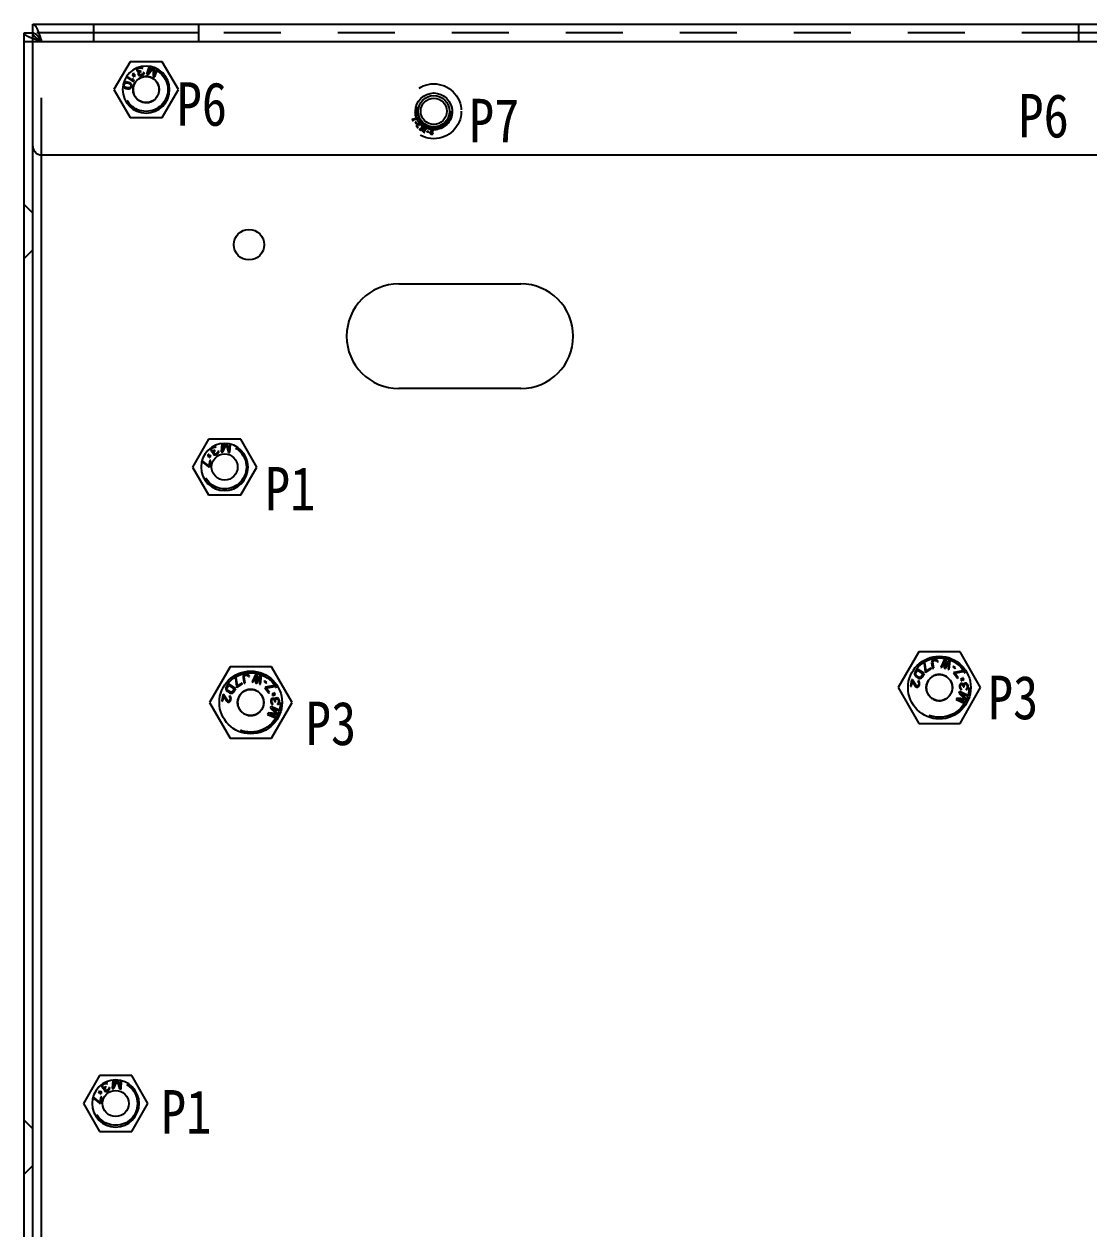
# Model space of a CAD drawing. Header units: millimetres. Extents: x 0 to 1189, y 25 to 866.
# Drawn here: x 159.9 to 282.1, y 464.6 to 602.8 of the extents above; entities that cross this region are included whole.
import ezdxf

# ---------------------------------------------------------------- set-up
doc = ezdxf.new("R2010")
doc.units = ezdxf.units.MM
doc.header["$LTSCALE"] = 65.395
doc.linetypes.add('HIDDEN', pattern=[0.2, 0.1, -0.1])
doc.layers.get('0').update_dxf_attribs({"linetype": 'CONTINUOUS'})
doc.layers.add('02___PRT_ALL_AXES', color=7, linetype='CONTINUOUS')
doc.layers.add('DEFAULT_2', color=8, linetype='HIDDEN')
doc.styles.get("Standard").update_dxf_attribs({"font": 'txt', "width": 0.85})

msp = doc.modelspace()

# ---------------------------------------------------------------- linework, layer by layer
at = {"color": 3, "linetype": 'Continuous'}
for p, q in [((160.902, 588.766), (160.902, 602.766)), ((160.902, 602.766), (572.902, 602.766)), ((167.902, 600.766), (167.902, 602.766)), ((179.902, 602.766), (179.902, 600.766)), ((280.902, 600.766), (280.902, 602.766)), ((159.902, 345.466), (159.902, 601.766)), ((160.902, 600.766), (554.902, 600.766)), ((161.902, 587.766), (572.902, 587.766))]:
    msp.add_line(p, q, dxfattribs=at)
at = {"color": 7, "linetype": 'Continuous'}
for p, q in [((159.902, 601.766), (160.902, 601.766)), ((179.902, 601.766), (167.902, 601.766)), ((292.902, 601.766), (280.902, 601.766)), ((159.902, 600.766), (160.902, 600.766)), ((172.294, 596.955), (172.292, 596.925)), ((172.442, 596.943), (172.294, 596.955)), ((172.376, 597.082), (172.344, 597.055)), ((172.344, 597.055), (172.442, 596.943)), ((172.473, 596.97), (172.376, 597.082)), ((172.482, 597.118), (172.473, 596.97)), ((172.512, 597.116), (172.482, 597.118)), ((172.501, 596.938), (172.512, 597.116)), ((172.825, 597.571), (172.824, 597.504)), ((172.824, 597.504), (172.848, 597.422)), ((172.846, 597.644), (172.825, 597.571)), ((172.893, 597.703), (172.846, 597.644)), ((172.848, 597.422), (172.893, 597.347)), ((172.961, 597.768), (172.893, 597.703)), ((172.893, 597.347), (172.952, 597.298)), ((172.923, 597.534), (172.931, 597.581)), ((172.948, 597.453), (172.923, 597.534)), ((172.931, 597.581), (172.958, 597.634)), ((173.013, 597.383), (172.948, 597.453)), ((172.952, 597.298), (173.064, 597.288)), ((172.958, 597.634), (172.992, 597.666)), ((173.029, 597.81), (172.961, 597.768)), ((173.003, 597.202), (172.981, 597.129)), ((172.981, 597.129), (172.986, 597.042)), ((172.986, 597.042), (172.999, 597.001)), ((172.992, 597.666), (173.085, 597.717)), ((172.999, 597.001), (173.044, 596.926)), ((173.064, 597.288), (173.003, 597.202)), ((173.085, 597.361), (173.013, 597.383)), ((173.085, 597.717), (173.205, 597.753)), ((173.211, 597.377), (173.085, 597.361)), ((173.086, 597.072), (173.101, 597.166)), ((173.098, 597.031), (173.086, 597.072)), ((173.157, 596.983), (173.098, 597.031)), ((173.101, 597.166), (173.128, 597.219)), ((173.128, 597.219), (173.236, 597.296)), ((173.229, 596.96), (173.157, 596.983)), ((173.279, 597.865), (173.2, 597.862)), ((173.205, 597.753), (173.311, 597.764)), ((173.29, 597.401), (173.211, 597.377)), ((173.335, 596.97), (173.229, 596.96)), ((173.236, 597.296), (173.315, 597.32)), ((173.372, 597.849), (173.279, 597.865)), ((173.315, 597.32), (173.29, 597.401)), ((173.311, 597.764), (173.357, 597.755)), ((173.415, 596.994), (173.335, 596.97)), ((173.357, 597.755), (173.409, 597.727)), ((173.444, 597.826), (173.372, 597.849)), ((173.409, 597.727), (173.441, 597.692)), ((173.508, 597.045), (173.415, 596.994)), ((173.441, 597.692), (173.541, 597.723)), ((173.502, 597.778), (173.444, 597.826)), ((173.541, 597.723), (173.502, 597.778)), ((173.555, 597.104), (173.508, 597.045)), ((173.577, 597.177), (173.555, 597.104)), ((173.559, 596.95), (173.626, 597.015)), ((173.676, 597.208), (173.577, 597.177)), ((173.626, 597.015), (173.681, 597.12)), ((173.681, 597.12), (173.676, 597.208)), ((174.253, 597.932), (173.956, 597.026)), ((173.956, 597.026), (174.134, 596.967)), ((174.134, 596.967), (174.709, 597.719)), ((174.378, 597.912), (174.141, 597.189)), ((174.662, 597.845), (174.141, 597.189)), ((174.709, 597.719), (174.728, 596.773)), ((174.854, 596.956), (174.822, 597.793)), ((175.091, 597.679), (174.854, 596.956)), ((174.906, 596.715), (175.203, 597.621)), ((171.268, 595.845), (171.261, 595.719)), ((171.261, 595.719), (171.301, 595.603)), ((171.316, 595.963), (171.268, 595.845)), ((171.301, 595.603), (171.349, 595.528)), ((171.401, 596.05), (171.316, 595.963)), ((171.369, 595.716), (171.371, 595.822)), ((171.397, 595.646), (171.369, 595.716)), ((171.371, 595.822), (171.415, 595.919)), ((171.504, 595.536), (171.397, 595.646)), ((171.477, 596.097), (171.401, 596.05)), ((171.415, 595.919), (171.47, 595.971)), ((171.47, 595.971), (171.613, 596.024)), ((171.569, 596.119), (171.477, 596.097)), ((171.636, 596.126), (171.569, 596.119)), ((171.613, 596.024), (171.742, 596.017)), ((171.624, 596.704), (172.44, 596.13)), ((171.744, 596.123), (171.636, 596.126)), ((172.372, 596.33), (171.693, 596.807)), ((171.742, 596.017), (171.887, 595.984)), ((171.931, 596.081), (171.744, 596.123)), ((171.887, 595.984), (172.007, 595.936)), ((172.03, 596.037), (171.931, 596.081)), ((172.007, 595.936), (172.114, 595.826)), ((172.088, 596.003), (172.03, 596.037)), ((172.162, 595.944), (172.088, 596.003)), ((172.14, 595.65), (172.096, 595.553)), ((172.114, 595.826), (172.142, 595.756)), ((172.142, 595.756), (172.14, 595.65)), ((172.21, 595.869), (172.162, 595.944)), ((172.195, 595.509), (172.243, 595.627)), ((172.25, 595.753), (172.21, 595.869)), ((172.243, 595.627), (172.25, 595.753)), ((172.292, 596.925), (172.47, 596.91)), ((172.322, 596.518), (172.372, 596.33)), ((172.462, 596.42), (172.322, 596.518)), ((172.44, 596.13), (172.511, 596.232)), ((172.47, 596.91), (172.459, 596.732)), ((172.459, 596.732), (172.489, 596.73)), ((172.511, 596.232), (172.462, 596.42)), ((172.489, 596.73), (172.498, 596.878)), ((172.498, 596.878), (172.595, 596.766)), ((172.679, 596.923), (172.501, 596.938)), ((172.627, 596.793), (172.529, 596.906)), ((172.529, 596.906), (172.678, 596.893)), ((172.595, 596.766), (172.627, 596.793)), ((172.678, 596.893), (172.679, 596.923)), ((173.044, 596.926), (173.148, 596.869)), ((173.148, 596.869), (173.24, 596.852)), ((173.24, 596.852), (173.386, 596.874)), ((173.386, 596.874), (173.426, 596.887)), ((173.426, 596.887), (173.559, 596.95)), ((174.728, 596.773), (174.906, 596.715)), ((171.349, 595.528), (171.423, 595.469)), ((171.423, 595.469), (171.481, 595.435)), ((171.481, 595.435), (171.58, 595.391)), ((171.624, 595.488), (171.504, 595.536)), ((171.58, 595.391), (171.767, 595.349)), ((171.769, 595.455), (171.624, 595.488)), ((171.767, 595.349), (171.875, 595.346)), ((171.898, 595.448), (171.769, 595.455)), ((171.875, 595.346), (171.942, 595.353)), ((172.041, 595.501), (171.898, 595.448)), ((171.942, 595.353), (172.034, 595.375)), ((172.034, 595.375), (172.11, 595.422)), ((172.096, 595.553), (172.041, 595.501)), ((172.11, 595.422), (172.195, 595.509)), ((160.902, 344.466), (160.902, 588.766)), ((161.902, 346.466), (161.902, 587.766)), ((202.902, 572.966), (216.902, 572.966)), ((216.902, 560.966), (202.902, 560.966)), ((181.379, 554.176), (181.329, 554.097)), ((181.435, 554.233), (181.379, 554.176)), ((181.434, 554.085), (181.512, 554.157)), ((181.512, 554.157), (181.619, 554.221)), ((181.665, 554.348), (181.588, 554.325)), ((181.619, 554.221), (181.719, 554.257)), ((181.758, 554.354), (181.665, 554.348)), ((181.719, 554.257), (181.766, 554.26)), ((181.833, 554.35), (181.758, 554.354)), ((181.766, 554.26), (181.824, 554.245)), ((181.824, 554.245), (181.864, 554.219)), ((181.902, 554.317), (181.833, 554.35)), ((181.864, 554.219), (181.953, 554.273)), ((181.953, 554.273), (181.902, 554.317)), ((182.593, 554.649), (182.525, 553.698)), ((183.011, 554.664), (182.665, 553.901)), ((182.719, 554.66), (182.665, 553.901)), ((182.712, 553.684), (183.087, 554.553)), ((183.087, 554.553), (183.335, 553.64)), ((183.413, 553.848), (183.178, 554.652)), ((183.467, 554.607), (183.413, 553.848)), ((183.522, 553.626), (183.59, 554.577)), ((181.076, 553.25), (180.929, 553.225)), ((180.929, 553.225), (180.935, 553.196)), ((180.935, 553.196), (181.111, 553.225)), ((180.978, 553.369), (180.954, 553.335)), ((180.954, 553.335), (181.076, 553.25)), ((181.1, 553.284), (180.978, 553.369)), ((181.102, 553.435), (181.073, 553.43)), ((181.073, 553.43), (181.1, 553.284)), ((181.135, 553.259), (181.102, 553.435)), ((181.111, 553.225), (181.144, 553.049)), ((181.311, 553.288), (181.135, 553.259)), ((181.144, 553.049), (181.173, 553.054)), ((181.173, 553.054), (181.146, 553.201)), ((181.146, 553.201), (181.268, 553.115)), ((181.17, 553.235), (181.317, 553.259)), ((181.292, 553.149), (181.17, 553.235)), ((181.268, 553.115), (181.292, 553.149)), ((181.298, 554.028), (181.295, 553.952)), ((181.295, 553.952), (181.31, 553.886)), ((181.329, 554.097), (181.298, 554.028)), ((181.31, 553.886), (181.354, 553.814)), ((181.317, 553.259), (181.311, 553.288)), ((181.354, 553.814), (181.416, 553.751)), ((181.395, 553.987), (181.409, 554.045)), ((181.399, 553.94), (181.395, 553.987)), ((181.443, 553.867), (181.399, 553.94)), ((181.409, 554.045), (181.434, 554.085)), ((181.416, 553.751), (181.484, 553.718)), ((181.523, 553.816), (181.443, 553.867)), ((181.484, 553.718), (181.595, 553.735)), ((181.598, 553.811), (181.523, 553.816)), ((181.557, 553.638), (181.554, 553.561)), ((181.554, 553.561), (181.58, 553.478)), ((181.595, 553.735), (181.557, 553.638)), ((181.58, 553.478), (181.602, 553.441)), ((181.716, 553.858), (181.598, 553.811)), ((181.602, 553.441), (181.664, 553.379)), ((181.661, 553.626), (181.675, 553.684)), ((181.669, 553.531), (181.661, 553.626)), ((181.664, 553.379), (181.779, 553.349)), ((181.691, 553.495), (181.669, 553.531)), ((181.675, 553.684), (181.76, 553.785)), ((181.76, 553.462), (181.691, 553.495)), ((181.788, 553.901), (181.716, 553.858)), ((181.76, 553.785), (181.832, 553.828)), ((181.835, 553.458), (181.76, 553.462)), ((181.779, 553.349), (181.872, 553.356)), ((181.832, 553.828), (181.788, 553.901)), ((181.936, 553.493), (181.835, 553.458)), ((181.872, 553.356), (182.008, 553.413)), ((182.007, 553.536), (181.936, 553.493)), ((182.085, 553.608), (182.007, 553.536)), ((182.008, 553.413), (182.044, 553.434)), ((182.044, 553.434), (182.158, 553.527)), ((182.117, 553.677), (182.085, 553.608)), ((182.12, 553.753), (182.117, 553.677)), ((182.209, 553.806), (182.12, 553.753)), ((182.158, 553.527), (182.208, 553.607)), ((182.208, 553.607), (182.235, 553.723)), ((182.235, 553.723), (182.209, 553.806)), ((182.525, 553.698), (182.712, 553.684)), ((183.335, 553.64), (183.522, 553.626)), ((180.277, 552.598), (181.058, 551.996)), ((181.085, 552.118), (180.308, 552.716)), ((181.058, 551.996), (181.161, 551.972)), ((181.222, 552.728), (181.085, 552.118)), ((181.161, 551.972), (181.325, 552.704)), ((181.325, 552.704), (181.222, 552.728)), ((263.249, 529.527), (263.144, 529.459)), ((263.144, 529.459), (263.28, 528.483)), ((263.385, 528.551), (263.249, 529.527)), ((264.017, 529.623), (264.015, 529.515)), ((264.015, 529.515), (264.131, 528.865)), ((264.043, 529.714), (264.017, 529.623)), ((264.11, 529.813), (264.043, 529.714)), ((264.185, 529.869), (264.11, 529.813)), ((264.138, 529.537), (264.144, 529.624)), ((264.254, 528.887), (264.138, 529.537)), ((264.144, 529.624), (264.174, 529.694)), ((264.174, 529.694), (264.228, 529.747)), ((264.284, 529.908), (264.185, 529.869)), ((264.228, 529.747), (264.306, 529.783)), ((264.366, 529.923), (264.284, 529.908)), ((264.306, 529.783), (264.388, 529.797)), ((264.472, 529.92), (264.366, 529.923)), ((264.388, 529.797), (264.474, 529.791)), ((264.562, 529.893), (264.472, 529.92)), ((264.474, 529.791), (264.543, 529.76)), ((264.543, 529.76), (264.595, 529.704)), ((264.659, 529.824), (264.562, 529.893)), ((264.595, 529.704), (264.631, 529.624)), ((264.631, 529.624), (264.754, 529.646)), ((264.714, 529.747), (264.659, 529.824)), ((264.754, 529.646), (264.714, 529.747)), ((265.484, 529.932), (265.05, 529.015)), ((265.171, 528.981), (265.5, 529.684)), ((265.5, 529.684), (265.451, 528.901)), ((265.644, 529.886), (265.484, 529.932)), ((265.644, 529.886), (265.584, 529.063)), ((265.965, 529.795), (265.584, 529.063)), ((265.611, 528.856), (265.981, 529.547)), ((265.981, 529.547), (265.892, 528.776)), ((266.125, 529.749), (265.965, 529.795)), ((266.012, 528.742), (266.125, 529.749)), ((185.017, 527.923), (185.015, 527.815)), ((185.043, 528.014), (185.017, 527.923)), ((185.11, 528.113), (185.043, 528.014)), ((185.185, 528.169), (185.11, 528.113)), ((185.138, 527.837), (185.144, 527.924)), ((185.144, 527.924), (185.174, 527.994)), ((185.174, 527.994), (185.228, 528.047)), ((185.284, 528.208), (185.185, 528.169)), ((185.228, 528.047), (185.306, 528.083)), ((185.366, 528.223), (185.284, 528.208)), ((185.306, 528.083), (185.388, 528.097)), ((185.472, 528.22), (185.366, 528.223)), ((185.388, 528.097), (185.474, 528.091)), ((185.562, 528.193), (185.472, 528.22)), ((185.474, 528.091), (185.543, 528.06)), ((185.543, 528.06), (185.595, 528.004)), ((185.659, 528.124), (185.562, 528.193)), ((185.595, 528.004), (185.631, 527.924)), ((185.631, 527.924), (185.754, 527.946)), ((185.714, 528.047), (185.659, 528.124)), ((185.754, 527.946), (185.714, 528.047)), ((186.484, 528.232), (186.05, 527.315)), ((186.171, 527.281), (186.5, 527.984)), ((186.5, 527.984), (186.451, 527.201)), ((186.644, 528.186), (186.484, 528.232)), ((186.644, 528.186), (186.584, 527.363)), ((186.965, 528.095), (186.584, 527.363)), ((187.125, 528.049), (186.965, 528.095)), ((187.012, 527.042), (187.125, 528.049)), ((262.056, 528.306), (262.046, 528.213)), ((262.046, 528.213), (262.072, 528.096)), ((262.096, 528.404), (262.056, 528.306)), ((262.072, 528.096), (262.12, 528.015)), ((262.37, 528.823), (262.096, 528.404)), ((262.12, 528.015), (262.198, 527.939)), ((262.175, 528.253), (262.203, 528.334)), ((262.176, 528.177), (262.175, 528.253)), ((262.207, 528.108), (262.176, 528.177)), ((262.198, 527.939), (262.465, 527.764)), ((262.203, 528.334), (262.408, 528.648)), ((262.266, 528.044), (262.207, 528.108)), ((262.533, 527.869), (262.266, 528.044)), ((263.206, 528.275), (262.37, 528.823)), ((262.408, 528.648), (263.031, 528.24)), ((262.616, 527.84), (262.533, 527.869)), ((262.762, 527.868), (262.692, 527.839)), ((262.826, 527.927), (262.762, 527.868)), ((263.031, 528.24), (262.826, 527.927)), ((262.932, 527.857), (263.206, 528.275)), ((263.28, 528.483), (263.338, 528.394)), ((263.338, 528.394), (263.967, 528.801)), ((263.91, 528.89), (263.385, 528.551)), ((263.967, 528.801), (263.91, 528.89)), ((264.131, 528.865), (264.254, 528.887)), ((265.05, 529.015), (265.171, 528.981)), ((265.451, 528.901), (265.611, 528.856)), ((265.892, 528.776), (266.012, 528.742)), ((266.511, 529.128), (266.449, 529.042)), ((266.449, 529.042), (266.686, 528.872)), ((266.748, 528.958), (266.511, 529.128)), ((266.606, 528.407), (266.52, 528.343)), ((266.52, 528.343), (266.969, 527.742)), ((267.571, 528.608), (266.606, 528.407)), ((266.68, 528.307), (267.646, 528.508)), ((267.054, 527.806), (266.68, 528.307)), ((266.686, 528.872), (266.748, 528.958)), ((267.646, 528.508), (267.571, 528.608)), ((183.056, 526.606), (183.046, 526.513)), ((183.046, 526.513), (183.072, 526.396)), ((183.096, 526.704), (183.056, 526.606)), ((183.37, 527.123), (183.096, 526.704)), ((183.175, 526.553), (183.203, 526.634)), ((183.176, 526.477), (183.175, 526.553)), ((183.203, 526.634), (183.408, 526.948)), ((184.206, 526.575), (183.37, 527.123)), ((183.408, 526.948), (184.031, 526.54)), ((184.031, 526.54), (183.826, 526.227)), ((183.932, 526.157), (184.206, 526.575)), ((184.249, 527.827), (184.144, 527.759)), ((184.144, 527.759), (184.28, 526.783)), ((184.385, 526.851), (184.249, 527.827)), ((184.28, 526.783), (184.338, 526.694)), ((184.338, 526.694), (184.967, 527.101)), ((184.91, 527.19), (184.385, 526.851)), ((184.967, 527.101), (184.91, 527.19)), ((185.015, 527.815), (185.131, 527.165)), ((185.131, 527.165), (185.254, 527.187)), ((185.254, 527.187), (185.138, 527.837)), ((186.05, 527.315), (186.171, 527.281)), ((186.451, 527.201), (186.611, 527.156)), ((186.611, 527.156), (186.981, 527.847)), ((186.981, 527.847), (186.892, 527.076)), ((186.892, 527.076), (187.012, 527.042)), ((187.511, 527.428), (187.449, 527.342)), ((187.449, 527.342), (187.686, 527.172)), ((187.748, 527.258), (187.511, 527.428)), ((187.606, 526.707), (187.52, 526.643)), ((187.52, 526.643), (187.969, 526.042)), ((188.571, 526.908), (187.606, 526.707)), ((187.68, 526.607), (188.646, 526.808)), ((188.054, 526.106), (187.68, 526.607)), ((187.686, 527.172), (187.748, 527.258)), ((188.646, 526.808), (188.571, 526.908)), ((261.707, 527.572), (261.585, 526.832)), ((261.585, 526.832), (261.69, 526.815)), ((261.69, 526.815), (261.785, 527.39)), ((261.812, 527.555), (261.707, 527.572)), ((261.785, 527.39), (262.162, 526.8)), ((262.242, 526.893), (261.812, 527.555)), ((262.162, 526.8), (262.218, 526.749)), ((262.218, 526.749), (262.299, 526.715)), ((262.319, 526.838), (262.242, 526.893)), ((262.299, 526.715), (262.341, 526.708)), ((262.361, 526.831), (262.319, 526.838)), ((262.341, 526.708), (262.428, 526.714)), ((262.431, 526.862), (262.361, 526.831)), ((262.428, 526.714), (262.526, 526.783)), ((262.483, 526.917), (262.431, 526.862)), ((262.459, 527.427), (262.442, 527.324)), ((262.442, 527.324), (262.499, 527.273)), ((262.54, 527.393), (262.459, 527.427)), ((262.465, 527.764), (262.565, 527.723)), ((262.521, 527.016), (262.483, 526.917)), ((262.499, 527.273), (262.53, 527.204)), ((262.534, 527.098), (262.521, 527.016)), ((262.526, 526.783), (262.581, 526.858)), ((262.53, 527.204), (262.534, 527.098)), ((262.61, 527.297), (262.54, 527.393)), ((262.565, 527.723), (262.659, 527.712)), ((262.581, 526.858), (262.623, 526.978)), ((262.639, 527.208), (262.61, 527.297)), ((262.692, 527.839), (262.616, 527.84)), ((262.623, 526.978), (262.636, 527.06)), ((262.636, 527.06), (262.639, 527.208)), ((262.659, 527.712), (262.776, 527.735)), ((262.776, 527.735), (262.857, 527.781)), ((262.857, 527.781), (262.932, 527.857)), ((266.969, 527.742), (267.054, 527.806)), ((267.214, 526.934), (267.199, 526.788)), ((267.199, 526.788), (267.201, 526.746)), ((267.201, 526.746), (267.229, 526.601)), ((267.253, 527.02), (267.214, 526.934)), ((267.229, 526.601), (267.275, 526.52)), ((267.334, 527.107), (267.253, 527.02)), ((267.275, 526.52), (267.363, 526.441)), ((267.304, 526.813), (267.321, 526.918)), ((267.308, 526.73), (267.304, 526.813)), ((267.334, 526.627), (267.308, 526.73)), ((267.321, 526.918), (267.361, 526.983)), ((267.418, 527.131), (267.334, 527.107)), ((267.379, 526.566), (267.334, 526.627)), ((267.481, 527.613), (267.341, 527.562)), ((267.341, 527.562), (267.355, 527.523)), ((267.358, 527.701), (267.345, 527.674)), ((267.345, 527.674), (267.481, 527.613)), ((267.355, 527.523), (267.495, 527.574)), ((267.521, 527.628), (267.358, 527.701)), ((267.361, 526.983), (267.423, 527.027)), ((267.445, 526.528), (267.379, 526.566)), ((267.461, 527.133), (267.418, 527.131)), ((267.423, 527.027), (267.465, 527.029)), ((267.495, 527.574), (267.431, 527.44)), ((267.431, 527.44), (267.458, 527.427)), ((267.449, 526.423), (267.445, 526.528)), ((267.458, 527.427), (267.535, 527.589)), ((267.547, 527.116), (267.461, 527.133)), ((267.465, 527.029), (267.552, 526.991)), ((267.597, 527.789), (267.521, 527.628)), ((267.535, 527.589), (267.698, 527.515)), ((267.612, 527.077), (267.547, 527.116)), ((267.552, 526.991), (267.597, 526.951)), ((267.561, 527.642), (267.624, 527.777)), ((267.7, 527.694), (267.561, 527.642)), ((267.575, 527.603), (267.715, 527.655)), ((267.711, 527.542), (267.575, 527.603)), ((267.624, 527.777), (267.597, 527.789)), ((267.597, 526.951), (267.645, 526.828)), ((267.68, 526.997), (267.612, 527.077)), ((267.645, 526.828), (267.648, 526.745)), ((267.648, 526.745), (267.733, 526.749)), ((267.718, 527.102), (267.68, 526.997)), ((267.698, 527.515), (267.711, 527.542)), ((267.715, 527.655), (267.7, 527.694)), ((267.78, 527.147), (267.718, 527.102)), ((267.73, 526.832), (267.745, 526.958)), ((267.733, 526.749), (267.73, 526.832)), ((267.745, 526.958), (267.785, 527.022)), ((267.864, 527.171), (267.78, 527.147)), ((267.785, 527.022), (267.868, 527.067)), ((267.949, 527.175), (267.864, 527.171)), ((267.868, 527.067), (267.953, 527.071)), ((268.013, 527.157), (267.949, 527.175)), ((267.953, 527.071), (267.997, 527.052)), ((268.019, 526.553), (267.977, 526.53)), ((267.977, 526.53), (267.982, 526.426)), ((267.997, 527.052), (268.041, 527.012)), ((268.079, 527.118), (268.013, 527.157)), ((268.059, 526.596), (268.019, 526.553)), ((268.041, 527.012), (268.064, 526.972)), ((268.044, 526.45), (268.106, 526.494)), ((268.079, 526.639), (268.059, 526.596)), ((268.064, 526.972), (268.09, 526.869)), ((268.124, 527.058), (268.079, 527.118)), ((268.095, 526.744), (268.079, 526.639)), ((268.09, 526.869), (268.095, 526.744)), ((268.106, 526.494), (268.146, 526.558)), ((268.17, 526.976), (268.124, 527.058)), ((268.146, 526.558), (268.185, 526.643)), ((268.195, 526.894), (268.17, 526.976)), ((268.185, 526.643), (268.203, 526.728)), ((268.203, 526.728), (268.195, 526.894)), ((182.707, 525.872), (182.585, 525.132)), ((182.585, 525.132), (182.69, 525.115)), ((182.69, 525.115), (182.785, 525.69)), ((182.812, 525.855), (182.707, 525.872)), ((182.785, 525.69), (183.162, 525.1)), ((183.242, 525.193), (182.812, 525.855)), ((183.072, 526.396), (183.12, 526.315)), ((183.12, 526.315), (183.198, 526.239)), ((183.162, 525.1), (183.218, 525.049)), ((183.207, 526.408), (183.176, 526.477)), ((183.198, 526.239), (183.465, 526.064)), ((183.266, 526.344), (183.207, 526.408)), ((183.319, 525.138), (183.242, 525.193)), ((183.533, 526.169), (183.266, 526.344)), ((183.361, 525.131), (183.319, 525.138)), ((183.431, 525.162), (183.361, 525.131)), ((183.483, 525.217), (183.431, 525.162)), ((183.459, 525.727), (183.442, 525.624)), ((183.442, 525.624), (183.499, 525.573)), ((183.54, 525.693), (183.459, 525.727)), ((183.465, 526.064), (183.565, 526.023)), ((183.521, 525.316), (183.483, 525.217)), ((183.499, 525.573), (183.53, 525.504)), ((183.534, 525.398), (183.521, 525.316)), ((183.526, 525.083), (183.581, 525.158)), ((183.53, 525.504), (183.534, 525.398)), ((183.616, 526.14), (183.533, 526.169)), ((183.61, 525.597), (183.54, 525.693)), ((183.565, 526.023), (183.659, 526.012)), ((183.581, 525.158), (183.623, 525.278)), ((183.639, 525.508), (183.61, 525.597)), ((183.692, 526.139), (183.616, 526.14)), ((183.623, 525.278), (183.636, 525.36)), ((183.636, 525.36), (183.639, 525.508)), ((183.659, 526.012), (183.776, 526.035)), ((183.762, 526.168), (183.692, 526.139)), ((183.826, 526.227), (183.762, 526.168)), ((183.776, 526.035), (183.857, 526.081)), ((183.857, 526.081), (183.932, 526.157)), ((187.969, 526.042), (188.054, 526.106)), ((188.214, 525.234), (188.199, 525.088)), ((188.253, 525.32), (188.214, 525.234)), ((188.334, 525.407), (188.253, 525.32)), ((188.304, 525.113), (188.321, 525.218)), ((188.308, 525.03), (188.304, 525.113)), ((188.321, 525.218), (188.361, 525.283)), ((188.418, 525.431), (188.334, 525.407)), ((188.481, 525.913), (188.341, 525.862)), ((188.341, 525.862), (188.355, 525.823)), ((188.358, 526.001), (188.345, 525.974)), ((188.345, 525.974), (188.481, 525.913)), ((188.355, 525.823), (188.495, 525.874)), ((188.521, 525.928), (188.358, 526.001)), ((188.361, 525.283), (188.423, 525.327)), ((188.461, 525.433), (188.418, 525.431)), ((188.423, 525.327), (188.465, 525.329)), ((188.495, 525.874), (188.431, 525.74)), ((188.431, 525.74), (188.458, 525.727)), ((188.458, 525.727), (188.535, 525.889)), ((188.547, 525.416), (188.461, 525.433)), ((188.465, 525.329), (188.552, 525.291)), ((188.597, 526.089), (188.521, 525.928)), ((188.535, 525.889), (188.698, 525.815)), ((188.612, 525.377), (188.547, 525.416)), ((188.552, 525.291), (188.597, 525.251)), ((188.561, 525.942), (188.624, 526.077)), ((188.7, 525.994), (188.561, 525.942)), ((188.575, 525.903), (188.715, 525.955)), ((188.711, 525.842), (188.575, 525.903)), ((188.624, 526.077), (188.597, 526.089)), ((188.597, 525.251), (188.645, 525.128)), ((188.68, 525.297), (188.612, 525.377)), ((188.645, 525.128), (188.648, 525.045)), ((188.718, 525.402), (188.68, 525.297)), ((188.698, 525.815), (188.711, 525.842)), ((188.715, 525.955), (188.7, 525.994)), ((188.78, 525.447), (188.718, 525.402)), ((188.73, 525.132), (188.745, 525.258)), ((188.733, 525.049), (188.73, 525.132)), ((188.745, 525.258), (188.785, 525.322)), ((188.864, 525.471), (188.78, 525.447)), ((188.785, 525.322), (188.868, 525.367)), ((188.949, 525.475), (188.864, 525.471)), ((188.868, 525.367), (188.953, 525.371)), ((189.013, 525.457), (188.949, 525.475)), ((188.953, 525.371), (188.997, 525.352)), ((188.997, 525.352), (189.041, 525.312)), ((189.079, 525.418), (189.013, 525.457)), ((189.041, 525.312), (189.064, 525.272)), ((189.064, 525.272), (189.09, 525.169)), ((189.124, 525.358), (189.079, 525.418)), ((189.09, 525.169), (189.095, 525.044)), ((189.17, 525.276), (189.124, 525.358)), ((189.195, 525.194), (189.17, 525.276)), ((189.203, 525.028), (189.195, 525.194)), ((266.888, 525.465), (266.813, 525.293)), ((266.813, 525.293), (267.731, 524.895)), ((267.832, 525.396), (266.888, 525.465)), ((267.781, 525.01), (267.058, 525.323)), ((267.058, 525.323), (267.897, 525.277)), ((267.211, 526.21), (267.137, 526.038)), ((267.137, 526.038), (267.832, 525.396)), ((268.129, 525.812), (267.211, 526.21)), ((267.963, 525.43), (267.357, 526.011)), ((268.079, 525.698), (267.357, 526.011)), ((267.363, 526.441), (267.449, 526.423)), ((267.897, 525.277), (267.963, 525.43)), ((267.982, 526.426), (268.044, 526.45)), ((268.079, 525.698), (268.129, 525.812)), ((183.218, 525.049), (183.299, 525.015)), ((183.299, 525.015), (183.341, 525.008)), ((183.341, 525.008), (183.428, 525.014)), ((183.428, 525.014), (183.526, 525.083)), ((187.888, 523.765), (187.813, 523.593)), ((188.832, 523.696), (187.888, 523.765)), ((188.211, 524.51), (188.137, 524.338)), ((188.137, 524.338), (188.832, 523.696)), ((188.199, 525.088), (188.201, 525.046)), ((188.201, 525.046), (188.229, 524.901)), ((189.129, 524.112), (188.211, 524.51)), ((188.229, 524.901), (188.275, 524.82)), ((188.275, 524.82), (188.363, 524.741)), ((188.334, 524.927), (188.308, 525.03)), ((188.379, 524.866), (188.334, 524.927)), ((188.963, 523.73), (188.357, 524.311)), ((189.079, 523.998), (188.357, 524.311)), ((188.363, 524.741), (188.449, 524.723)), ((188.445, 524.828), (188.379, 524.866)), ((188.449, 524.723), (188.445, 524.828)), ((188.648, 525.045), (188.733, 525.049)), ((188.897, 523.577), (188.963, 523.73)), ((189.019, 524.853), (188.977, 524.83)), ((188.977, 524.83), (188.982, 524.726)), ((188.982, 524.726), (189.044, 524.75)), ((189.059, 524.896), (189.019, 524.853)), ((189.044, 524.75), (189.106, 524.794)), ((189.079, 524.939), (189.059, 524.896)), ((189.095, 525.044), (189.079, 524.939)), ((189.079, 523.998), (189.129, 524.112)), ((189.106, 524.794), (189.146, 524.858)), ((189.146, 524.858), (189.185, 524.943)), ((189.185, 524.943), (189.203, 525.028)), ((267.731, 524.895), (267.781, 525.01)), ((187.813, 523.593), (188.731, 523.195)), ((188.781, 523.31), (188.058, 523.623)), ((188.058, 523.623), (188.897, 523.577)), ((188.731, 523.195), (188.781, 523.31)), ((168.798, 481.028), (168.795, 480.952)), ((168.795, 480.952), (168.81, 480.886)), ((168.829, 481.097), (168.798, 481.028)), ((168.81, 480.886), (168.854, 480.814)), ((168.879, 481.176), (168.829, 481.097)), ((168.935, 481.233), (168.879, 481.176)), ((168.895, 480.987), (168.909, 481.045)), ((168.899, 480.94), (168.895, 480.987)), ((168.943, 480.867), (168.899, 480.94)), ((168.909, 481.045), (168.934, 481.085)), ((168.934, 481.085), (169.012, 481.157)), ((169.012, 481.157), (169.119, 481.221)), ((169.165, 481.348), (169.088, 481.325)), ((169.119, 481.221), (169.219, 481.257)), ((169.258, 481.354), (169.165, 481.348)), ((169.288, 480.901), (169.216, 480.858)), ((169.219, 481.257), (169.266, 481.26)), ((169.333, 481.35), (169.258, 481.354)), ((169.266, 481.26), (169.324, 481.245)), ((169.332, 480.828), (169.288, 480.901)), ((169.324, 481.245), (169.364, 481.219)), ((169.402, 481.317), (169.333, 481.35)), ((169.364, 481.219), (169.453, 481.273)), ((169.453, 481.273), (169.402, 481.317)), ((170.093, 481.649), (170.025, 480.698)), ((170.511, 481.664), (170.165, 480.901)), ((170.219, 481.66), (170.165, 480.901)), ((170.212, 480.684), (170.587, 481.553)), ((170.587, 481.553), (170.835, 480.64)), ((170.913, 480.848), (170.678, 481.652)), ((170.967, 481.607), (170.913, 480.848)), ((171.022, 480.626), (171.09, 481.577)), ((167.777, 479.598), (168.558, 478.996)), ((168.585, 479.118), (167.808, 479.716)), ((168.576, 480.25), (168.429, 480.225)), ((168.429, 480.225), (168.435, 480.196)), ((168.435, 480.196), (168.611, 480.225)), ((168.478, 480.369), (168.454, 480.335)), ((168.454, 480.335), (168.576, 480.25)), ((168.6, 480.284), (168.478, 480.369)), ((168.602, 480.435), (168.573, 480.43)), ((168.573, 480.43), (168.6, 480.284)), ((168.722, 479.728), (168.585, 479.118)), ((168.635, 480.259), (168.602, 480.435)), ((168.611, 480.225), (168.644, 480.049)), ((168.811, 480.288), (168.635, 480.259)), ((168.644, 480.049), (168.673, 480.054)), ((168.673, 480.054), (168.646, 480.201)), ((168.646, 480.201), (168.768, 480.115)), ((168.661, 478.972), (168.825, 479.704)), ((168.67, 480.235), (168.817, 480.259)), ((168.792, 480.149), (168.67, 480.235)), ((168.825, 479.704), (168.722, 479.728)), ((168.768, 480.115), (168.792, 480.149)), ((168.817, 480.259), (168.811, 480.288)), ((168.854, 480.814), (168.916, 480.751)), ((168.916, 480.751), (168.984, 480.718)), ((169.023, 480.816), (168.943, 480.867)), ((168.984, 480.718), (169.095, 480.735)), ((169.098, 480.811), (169.023, 480.816)), ((169.057, 480.638), (169.054, 480.561)), ((169.054, 480.561), (169.08, 480.478)), ((169.095, 480.735), (169.057, 480.638)), ((169.08, 480.478), (169.102, 480.441)), ((169.216, 480.858), (169.098, 480.811)), ((169.102, 480.441), (169.164, 480.379)), ((169.161, 480.626), (169.175, 480.684)), ((169.169, 480.531), (169.161, 480.626)), ((169.164, 480.379), (169.279, 480.349)), ((169.191, 480.495), (169.169, 480.531)), ((169.175, 480.684), (169.26, 480.785)), ((169.26, 480.462), (169.191, 480.495)), ((169.26, 480.785), (169.332, 480.828)), ((169.335, 480.458), (169.26, 480.462)), ((169.279, 480.349), (169.372, 480.356)), ((169.436, 480.493), (169.335, 480.458)), ((169.372, 480.356), (169.508, 480.413)), ((169.507, 480.536), (169.436, 480.493)), ((169.585, 480.608), (169.507, 480.536)), ((169.508, 480.413), (169.544, 480.434)), ((169.544, 480.434), (169.658, 480.527)), ((169.617, 480.677), (169.585, 480.608)), ((169.62, 480.753), (169.617, 480.677)), ((169.709, 480.806), (169.62, 480.753)), ((169.658, 480.527), (169.708, 480.607)), ((169.708, 480.607), (169.735, 480.723)), ((169.735, 480.723), (169.709, 480.806)), ((170.025, 480.698), (170.212, 480.684)), ((170.835, 480.64), (171.022, 480.626)), ((168.558, 478.996), (168.661, 478.972))]:
    msp.add_line(p, q, dxfattribs=at)
at = {"color": 3, "linetype": 'Continuous'}
msp.add_circle((206.902, 592.766), 2.1, dxfattribs=at)
at = {"color": 7, "linetype": 'Continuous'}
for centre, radius in [((206.902, 592.766), 1.8), ((206.902, 592.766), 1.5), ((185.702, 577.466), 1.75), ((182.902, 551.966), 1.5), ((170.402, 478.966), 1.5)]:
    msp.add_circle(centre, radius, dxfattribs=at)
for centre, radius, start, end in [((173.902, 595.255), 2.7, 0, 180), ((202.902, 566.966), 6, 90, 270), ((216.902, 566.966), 6, 270, 90), ((182.902, 551.966), 2.7, 0, 180), ((264.902, 526.666), 1.5, 153.3953, 204.72435), ((264.902, 526.666), 1.5, 333.3953, 24.72435), ((185.902, 524.966), 1.5, 153.3953, 204.72435), ((185.902, 524.966), 1.5, 333.3953, 24.72435), ((170.402, 478.966), 2.7, 0, 180)]:
    msp.add_arc(centre, radius, start, end, dxfattribs=at)
at = {"color": 3, "linetype": 'Continuous'}
for centre, radius, start, end in [((173.902, 595.255), 1.5, 153.22608, 205.35881), ((173.902, 595.255), 1.5, 76.64003, 101.99645), ((173.902, 595.255), 1.5, 333.22608, 25.35881), ((173.902, 595.255), 1.5, 256.64003, 281.99645), ((161.902, 588.766), 1, 180, 270)]:
    msp.add_arc(centre, radius, start, end, dxfattribs=at)
at = {"layer": '02___PRT_ALL_AXES', "color": 7, "linetype": 'Continuous'}
for centre, radius in [((173.902, 595.255), 1.5), ((182.902, 551.966), 1.5), ((264.902, 526.666), 3.6), ((185.902, 524.966), 3.6), ((264.902, 526.666), 1.5), ((185.902, 524.966), 1.5), ((170.402, 478.966), 1.5)]:
    msp.add_circle(centre, radius, dxfattribs=at)
for centre in [(173.902, 595.255), (182.902, 551.966), (170.402, 478.966)]:
    msp.add_arc(centre, 2.7, 180, 360, dxfattribs=at)
at = {"layer": 'DEFAULT_2', "color": 8, "linetype": 'HIDDEN'}
for p, q in [((167.902, 601.766), (160.902, 601.766)), ((280.902, 601.766), (179.902, 601.766)), ((161.902, 587.766), (161.902, 600.766)), ((172.055, 598.455), (170.207, 595.255)), ((175.75, 598.455), (172.055, 598.455)), ((177.597, 595.255), (175.75, 598.455)), ((170.207, 595.255), (172.055, 592.055)), ((175.75, 592.055), (177.597, 595.255)), ((172.055, 592.055), (175.75, 592.055)), ((204.44, 591.882), (204.427, 591.876)), ((204.463, 591.846), (204.44, 591.882)), ((204.508, 591.679), (204.522, 591.685)), ((204.991, 592.03), (204.509, 591.83)), ((204.522, 591.685), (204.511, 591.732)), ((204.532, 591.775), (204.946, 591.947)), ((204.788, 591.568), (204.755, 591.548)), ((204.755, 591.548), (204.869, 591.365)), ((204.902, 591.385), (204.788, 591.568)), ((204.946, 591.947), (204.923, 591.82)), ((204.923, 591.82), (204.944, 591.815)), ((205.002, 592.003), (204.991, 592.03)), ((204.869, 591.365), (204.902, 591.385)), ((205.096, 590.902), (205.103, 590.919)), ((205.193, 591.15), (205.213, 591.154)), ((205.235, 590.72), (205.228, 590.708)), ((205.309, 590.693), (205.235, 590.72)), ((205.571, 591.077), (205.358, 590.723)), ((205.371, 591.208), (205.389, 591.202)), ((205.415, 590.682), (205.634, 591.045)), ((205.458, 590.586), (205.417, 590.623)), ((205.45, 590.573), (205.458, 590.586)), ((205.524, 591.198), (205.517, 591.186)), ((205.517, 591.186), (205.559, 591.147)), ((205.634, 591.045), (205.548, 590.509)), ((205.548, 590.509), (206.036, 590.849)), ((205.595, 590.629), (205.671, 591.11)), ((206.001, 590.911), (205.595, 590.629)), ((205.67, 590.458), (205.663, 590.445)), ((205.747, 590.422), (205.67, 590.458)), ((206.036, 590.849), (205.793, 590.447)), ((205.816, 590.434), (206.064, 590.845)), ((205.872, 590.336), (205.834, 590.37)), ((205.864, 590.324), (205.872, 590.336)), ((206.064, 590.845), (206.14, 590.811)), ((206.112, 590.469), (206.1, 590.432)), ((206.1, 590.432), (206.307, 590.369)), ((206.318, 590.407), (206.112, 590.469)), ((206.14, 590.811), (206.147, 590.823)), ((206.307, 590.369), (206.318, 590.407)), ((206.539, 590.706), (206.532, 590.602)), ((206.544, 590.601), (206.532, 590.602)), ((206.798, 590.302), (206.811, 590.301)), ((206.806, 590.165), (206.811, 590.301)), ((159.902, 582.066), (160.902, 581.066)), ((160.902, 576.866), (159.902, 575.866)), ((181.055, 555.166), (179.207, 551.966)), ((184.75, 555.166), (181.055, 555.166)), ((186.597, 551.966), (184.75, 555.166)), ((179.207, 551.966), (181.055, 548.766)), ((184.75, 548.766), (186.597, 551.966)), ((181.055, 548.766), (184.75, 548.766)), ((262.535, 530.766), (260.168, 526.666)), ((267.269, 530.766), (262.535, 530.766)), ((269.636, 526.666), (267.269, 530.766)), ((183.535, 529.066), (181.168, 524.966)), ((188.269, 529.066), (183.535, 529.066)), ((190.636, 524.966), (188.269, 529.066)), ((260.168, 526.666), (262.535, 522.566)), ((267.269, 522.566), (269.636, 526.666)), ((181.168, 524.966), (183.535, 520.866)), ((188.269, 520.866), (190.636, 524.966)), ((262.535, 522.566), (267.269, 522.566)), ((183.535, 520.866), (188.269, 520.866)), ((168.555, 482.166), (166.707, 478.966)), ((172.25, 482.166), (168.555, 482.166)), ((174.097, 478.966), (172.25, 482.166)), ((166.707, 478.966), (168.555, 475.766)), ((172.25, 475.766), (174.097, 478.966)), ((159.902, 477.066), (160.902, 476.066)), ((168.555, 475.766), (172.25, 475.766)), ((160.902, 471.866), (159.902, 470.866))]:
    msp.add_line(p, q, dxfattribs=at)
for centre, radius in [((173.902, 595.255), 2.5), ((206.902, 592.766), 3.15), ((206.902, 592.766), 2.125), ((206.902, 592.766), 1.9), ((182.902, 551.966), 2.5), ((264.902, 526.666), 3.4), ((185.902, 524.966), 3.4), ((170.402, 478.966), 2.5)]:
    msp.add_circle(centre, radius, dxfattribs=at)
for centre, radius, start, end in [((173.902, 595.255), 1.5, 101.99645, 153.22608), ((173.902, 595.255), 1.5, 25.35881, 76.64003), ((173.902, 595.255), 1.5, 205.35881, 256.64003), ((173.902, 595.255), 1.5, 281.99645, 333.22608), ((206.335, 592.385), 1.438, 238.91018, 242.46334), ((264.902, 526.666), 1.5, 24.72435, 153.3953), ((185.902, 524.966), 1.5, 24.72435, 153.3953), ((264.902, 526.666), 1.5, 204.72435, 333.3953), ((185.902, 524.966), 1.5, 204.72435, 333.3953)]:
    msp.add_arc(centre, radius, start, end, dxfattribs=at)
for points, knots in [([(160.902, 602.766), (161, 602.766), (161.228, 602.566), (161.544, 601.888), (161.751, 601.243), (161.902, 600.766)], [0, 0, 0, 0, 0.1276421, 0.3458801, 1, 1, 1, 1]), ([(161.902, 600.766), (161.426, 600.918), (160.78, 601.124), (160.102, 601.44), (159.902, 601.669), (159.902, 601.766)], [0, 0, 0, 0, 0.65412, 0.8723579, 1, 1, 1, 1]), ([(160.902, 601.766), (160.985, 601.766), (161.099, 601.728), (161.194, 601.664), (161.219, 601.645)], [0, 0, 0, 0, 0.7225292, 1, 1, 1, 1]), ([(161.246, 601.222), (161.218, 601.246), (161.119, 601.334), (161.028, 601.434), (160.978, 601.516)], [0, 0, 0, 0, 0.2775276, 1, 1, 1, 1]), ([(161.902, 600.766), (161.843, 600.804), (161.618, 600.947), (161.396, 601.096), (161.246, 601.222)], [0, 0, 0, 0, 0.2644665, 1, 1, 1, 1]), ([(161.402, 601.474), (161.446, 601.425), (161.628, 601.2), (161.782, 600.955), (161.902, 600.766)], [0, 0, 0, 0, 0.226677, 1, 1, 1, 1])]:
    msp.add_open_spline(points, degree=3, knots=knots, dxfattribs=at)
for points in [[(160.978, 601.516), (160.933, 601.591), (160.902, 601.679), (160.902, 601.766)], [(161.219, 601.645), (161.286, 601.595), (161.346, 601.536), (161.402, 601.474)], [(204.427, 591.876), (204.441, 591.847), (204.455, 591.815), (204.47, 591.779)], [(204.509, 591.83), (204.489, 591.822), (204.475, 591.827), (204.463, 591.846)], [(204.47, 591.779), (204.485, 591.742), (204.498, 591.709), (204.508, 591.679)], [(204.511, 591.732), (204.506, 591.753), (204.513, 591.767), (204.532, 591.775)], [(204.944, 591.815), (204.953, 591.864), (204.973, 591.927), (205.002, 592.003)], [(205.226, 591.428), (205.208, 591.412), (205.197, 591.391), (205.192, 591.365)], [(205.297, 591.445), (205.267, 591.449), (205.243, 591.444), (205.226, 591.428)], [(205.376, 591.402), (205.353, 591.427), (205.327, 591.441), (205.297, 591.445)], [(204.911, 591.124), (204.909, 591.065), (204.93, 591.012), (204.973, 590.964)], [(204.98, 591.27), (204.936, 591.231), (204.913, 591.182), (204.911, 591.124)], [(204.974, 590.993), (204.95, 591.02), (204.939, 591.055), (204.944, 591.098)], [(204.944, 591.098), (204.949, 591.14), (204.969, 591.177), (205.003, 591.208)], [(204.973, 590.964), (205.001, 590.933), (205.026, 590.913), (205.048, 590.903)], [(205.06, 590.955), (205.019, 590.962), (204.99, 590.975), (204.974, 590.993)], [(205.09, 591.315), (205.051, 591.315), (205.014, 591.301), (204.98, 591.27)], [(205.003, 591.208), (205.032, 591.233), (205.062, 591.247), (205.094, 591.25)], [(205.048, 590.903), (205.07, 590.893), (205.086, 590.893), (205.096, 590.902)], [(205.096, 590.939), (205.089, 590.946), (205.077, 590.952), (205.06, 590.955)], [(205.19, 591.262), (205.163, 591.297), (205.13, 591.315), (205.09, 591.315)], [(205.094, 591.25), (205.125, 591.253), (205.151, 591.244), (205.17, 591.222)], [(205.103, 590.919), (205.103, 590.927), (205.101, 590.934), (205.096, 590.939)], [(205.17, 591.222), (205.185, 591.205), (205.192, 591.181), (205.193, 591.15)], [(205.192, 591.365), (205.187, 591.338), (205.187, 591.304), (205.19, 591.262)], [(205.21, 591.206), (205.202, 591.288), (205.21, 591.341), (205.236, 591.364)], [(205.213, 591.154), (205.213, 591.171), (205.212, 591.188), (205.21, 591.206)], [(205.228, 590.708), (205.278, 590.679), (205.316, 590.657), (205.34, 590.643)], [(205.236, 591.364), (205.254, 591.38), (205.275, 591.387), (205.298, 591.385)], [(205.298, 591.385), (205.319, 591.383), (205.339, 591.373), (205.356, 591.354)], [(205.334, 590.693), (205.328, 590.689), (205.319, 590.689), (205.309, 590.693)], [(205.358, 590.723), (205.348, 590.707), (205.341, 590.697), (205.334, 590.693)], [(205.34, 590.643), (205.373, 590.623), (205.409, 590.6), (205.45, 590.573)], [(205.356, 591.354), (205.372, 591.336), (205.381, 591.314), (205.385, 591.288)], [(205.385, 591.288), (205.389, 591.262), (205.384, 591.235), (205.371, 591.208)], [(205.416, 591.311), (205.414, 591.343), (205.401, 591.373), (205.376, 591.402)], [(205.389, 591.202), (205.409, 591.243), (205.418, 591.279), (205.416, 591.311)], [(205.401, 590.649), (205.401, 590.655), (205.405, 590.666), (205.415, 590.682)], [(205.417, 590.623), (205.406, 590.633), (205.401, 590.641), (205.401, 590.649)], [(205.593, 591.154), (205.568, 591.169), (205.545, 591.184), (205.524, 591.198)], [(205.559, 591.147), (205.573, 591.134), (205.58, 591.124), (205.582, 591.114)], [(205.582, 591.114), (205.584, 591.104), (205.58, 591.092), (205.571, 591.077)], [(205.663, 590.445), (205.695, 590.428), (205.729, 590.409), (205.765, 590.387)], [(205.793, 590.447), (205.778, 590.422), (205.763, 590.415), (205.747, 590.422)], [(205.765, 590.387), (205.791, 590.371), (205.825, 590.35), (205.864, 590.324)], [(205.806, 590.403), (205.805, 590.41), (205.809, 590.421), (205.816, 590.434)], [(205.834, 590.37), (205.817, 590.385), (205.807, 590.396), (205.806, 590.403)], [(206.071, 590.866), (206.037, 590.886), (206.013, 590.902), (206.001, 590.911)], [(206.147, 590.823), (206.138, 590.827), (206.112, 590.841), (206.071, 590.866)], [(206.459, 590.33), (206.454, 590.28), (206.467, 590.236), (206.499, 590.202)], [(206.509, 590.425), (206.481, 590.406), (206.464, 590.374), (206.459, 590.33)], [(206.499, 590.202), (206.531, 590.167), (206.578, 590.146), (206.641, 590.14)], [(206.539, 590.207), (206.517, 590.231), (206.507, 590.257), (206.51, 590.287)], [(206.641, 590.49), (206.581, 590.466), (206.536, 590.444), (206.509, 590.425)], [(206.51, 590.287), (206.513, 590.313), (206.525, 590.335), (206.547, 590.351)], [(206.675, 590.731), (206.622, 590.737), (206.577, 590.728), (206.539, 590.706)], [(206.625, 590.166), (206.59, 590.17), (206.561, 590.183), (206.539, 590.207)], [(206.544, 590.601), (206.57, 590.678), (206.618, 590.713), (206.687, 590.705)], [(206.547, 590.351), (206.569, 590.367), (206.603, 590.384), (206.651, 590.403)], [(206.732, 590.198), (206.698, 590.172), (206.663, 590.162), (206.625, 590.166)], [(206.759, 590.546), (206.739, 590.531), (206.7, 590.513), (206.641, 590.49)], [(206.641, 590.14), (206.7, 590.133), (206.755, 590.142), (206.806, 590.165)], [(206.651, 590.403), (206.717, 590.429), (206.764, 590.453), (206.792, 590.477)], [(206.8, 590.676), (206.77, 590.706), (206.728, 590.726), (206.675, 590.731)], [(206.687, 590.705), (206.719, 590.702), (206.746, 590.689), (206.766, 590.668)], [(206.798, 590.302), (206.788, 590.257), (206.766, 590.223), (206.732, 590.198)], [(206.791, 590.599), (206.789, 590.579), (206.779, 590.561), (206.759, 590.546)], [(206.766, 590.668), (206.786, 590.647), (206.794, 590.624), (206.791, 590.599)], [(206.792, 590.477), (206.819, 590.501), (206.834, 590.53), (206.838, 590.565)], [(206.838, 590.565), (206.843, 590.607), (206.83, 590.644), (206.8, 590.676)]]:
    msp.add_open_spline(points, degree=3, dxfattribs=at)

# ---------------------------------------------------------------- texts
at = {"color": 2, "linetype": 'Continuous', "char_height": 5, "width": 8.5, "attachment_point": 1, "line_spacing_factor": 0.9}
for s, insert in [('P6', (177.401, 596.102)), ('P7', (210.93, 594.199)), ('P6', (273.967, 594.76)), ('P1', (187.525, 551.983)), ('P3', (270.465, 528.038)), ('P3', (192.217, 525.068)), ('P1', (175.596, 480.511))]:
    msp.add_mtext(s, dxfattribs=dict(at, insert=insert))

doc.saveas('drawing.dxf')
